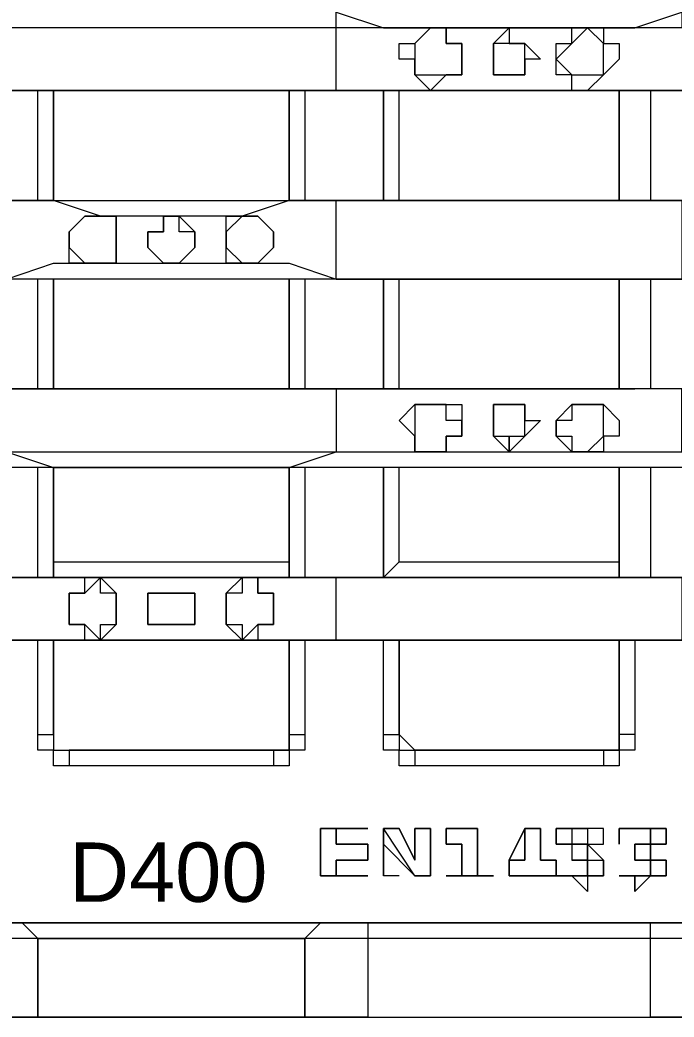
# Model space of a CAD drawing. Header units: millimetres. Extents: x 4241 to 6572, y 870 to 1291.
# Drawn here: x 4923.89 to 4925.653, y 910.706 to 913.395 of the extents above; entities that cross this region are included whole.
import ezdxf

# ---------------------------------------------------------------- set-up
doc = ezdxf.new("R2010")
doc.units = ezdxf.units.MM
doc.layers.add('PDF _Aquastok Объекты', color=7, linetype='Continuous')
doc.layers.add('PDF _Текст', color=7, linetype='Continuous')
doc.styles.add('PDF Arial', font='arial.ttf')

msp = doc.modelspace()

# ---------------------------------------------------------------- linework, layer by layer
at = {"layer": 'PDF _Aquastok Объекты', "lineweight": 20}
for points in [[(4925.6741, 913.4158), (4925.6741, 913.3735), (4925.5471, 913.3735), (4925.4201, 913.3735), (4925.2931, 913.3735), (4925.1237, 913.3735), (4924.9967, 913.3735), (4924.8697, 913.3735), (4924.7427, 913.3735), (4924.7427, 913.4158), (4924.8697, 913.3735), (4924.9967, 913.3735), (4925.1237, 913.3735), (4925.2931, 913.3735), (4925.4201, 913.3735), (4925.5471, 913.3735)], [(4923.8537, 913.3735), (4923.8537, 913.2042), (4923.9807, 913.2042), (4924.1077, 913.2042), (4924.2347, 913.2042), (4924.3617, 913.2042), (4924.4887, 913.2042), (4924.6157, 913.2042), (4924.7427, 913.2042), (4924.7427, 913.3735), (4924.6157, 913.3735), (4924.4887, 913.3735), (4924.3617, 913.3735), (4924.2347, 913.3735), (4924.1077, 913.3735), (4923.9807, 913.3735)], [(4925.0814, 913.2888), (4925.0814, 913.2465), (4925.0391, 913.2465), (4924.9967, 913.2042), (4924.9544, 913.2465), (4924.9544, 913.2888), (4924.912, 913.2888), (4924.912, 913.3312), (4924.9544, 913.3312), (4924.9967, 913.3735), (4925.0391, 913.3735), (4925.0391, 913.3312), (4925.0814, 913.3312)], [(4925.0814, 913.2888), (4925.0814, 913.3312), (4925.0391, 913.3312), (4925.0391, 913.3735), (4924.9967, 913.3735), (4924.9544, 913.3312), (4924.9544, 913.2888), (4924.9544, 913.2465), (4924.9967, 913.2465), (4925.0391, 913.2465), (4925.0814, 913.2465)], [(4925.1661, 913.2888), (4925.1661, 913.3312), (4925.2084, 913.3735), (4925.2084, 913.3312), (4925.2507, 913.3312), (4925.2931, 913.2888), (4925.2507, 913.2888), (4925.2507, 913.2465), (4925.2084, 913.2465), (4925.1661, 913.2465)], [(4925.3354, 913.2888), (4925.3777, 913.2465), (4925.4201, 913.2465), (4925.4624, 913.2465), (4925.4624, 913.2888), (4925.4624, 913.3312), (4925.4201, 913.3735), (4925.3777, 913.3312)], [(4925.3354, 913.2888), (4925.3354, 913.3312), (4925.3777, 913.3312), (4925.3777, 913.3735), (4925.4201, 913.3735), (4925.4624, 913.3735), (4925.4624, 913.3312), (4925.5047, 913.3312), (4925.5047, 913.2888), (4925.4624, 913.2465), (4925.4201, 913.2042), (4925.3777, 913.2042), (4925.3777, 913.2465), (4925.3354, 913.2465)], [(4925.1661, 913.2888), (4925.1661, 913.2465), (4925.2084, 913.2465), (4925.2507, 913.2465), (4925.2507, 913.2888), (4925.2507, 913.3312), (4925.2084, 913.3312), (4925.1661, 913.3312)], [(4923.9807, 913.2042), (4923.9807, 912.9078)], [(4924.6157, 912.9078), (4924.6157, 913.2042)], [(4924.7427, 913.2042), (4924.8697, 913.2042), (4924.9967, 913.2042), (4925.1237, 913.2042), (4925.2931, 913.2042), (4925.4201, 913.2042), (4925.5471, 913.2042), (4925.6741, 913.2042), (4925.5471, 913.2042), (4925.4201, 913.2042), (4925.2931, 913.2042), (4925.1237, 913.2042), (4924.9967, 913.2042), (4924.8697, 913.2042)], [(4924.8697, 912.9078), (4924.8697, 913.2042)], [(4924.7427, 912.9078), (4924.6157, 912.9078), (4924.4887, 912.8655), (4924.3617, 912.8655), (4924.2347, 912.8655), (4924.1077, 912.8655), (4923.9807, 912.9078), (4923.8537, 912.9078), (4923.9807, 912.9078), (4924.1077, 912.9078), (4924.2347, 912.9078), (4924.3617, 912.9078), (4924.4887, 912.9078), (4924.6157, 912.9078)], [(4924.7427, 912.6962), (4924.7427, 912.9078), (4924.8697, 912.9078), (4924.9967, 912.9078), (4925.1237, 912.9078), (4925.2931, 912.9078), (4925.4201, 912.9078), (4925.5471, 912.9078), (4925.6741, 912.9078), (4925.6741, 912.6962), (4925.5471, 912.6962), (4925.4201, 912.6962), (4925.2931, 912.6962), (4925.1237, 912.6962), (4924.9967, 912.6962), (4924.8697, 912.6962)], [(4924.15, 912.8232), (4924.15, 912.8655), (4924.1077, 912.8655), (4924.0653, 912.8655), (4924.023, 912.8232), (4924.023, 912.7808), (4924.0653, 912.7385), (4924.1077, 912.7385), (4924.15, 912.7385), (4924.15, 912.7808)], [(4924.15, 912.8232), (4924.15, 912.7808), (4924.15, 912.7385), (4924.1077, 912.7385), (4924.0653, 912.7385), (4924.023, 912.7385), (4924.023, 912.7808), (4924.023, 912.8232), (4924.0653, 912.8655), (4924.1077, 912.8655), (4924.15, 912.8655)], [(4924.2347, 912.8232), (4924.2347, 912.7808), (4924.277, 912.7385), (4924.3194, 912.7385), (4924.3617, 912.7808), (4924.3617, 912.8232), (4924.3194, 912.8232), (4924.3194, 912.8655), (4924.277, 912.8655), (4924.277, 912.8232)], [(4924.2347, 912.8232), (4924.277, 912.8232), (4924.277, 912.8655), (4924.3194, 912.8655), (4924.3617, 912.8232), (4924.3617, 912.7808), (4924.3194, 912.7385), (4924.277, 912.7385), (4924.2347, 912.7808)], [(4924.4464, 912.8232), (4924.4464, 912.7808), (4924.4887, 912.7385), (4924.531, 912.7385), (4924.5734, 912.7808), (4924.5734, 912.8232), (4924.531, 912.8655), (4924.4887, 912.8655)], [(4924.4464, 912.8232), (4924.4464, 912.8655), (4924.4887, 912.8655), (4924.531, 912.8655), (4924.5734, 912.8232), (4924.5734, 912.7808), (4924.531, 912.7385), (4924.4887, 912.7385), (4924.4464, 912.7385), (4924.4464, 912.7808)], [(4924.7427, 912.6962), (4924.6157, 912.6962), (4924.4887, 912.6962), (4924.3617, 912.6962), (4924.2347, 912.6962), (4924.1077, 912.6962), (4923.9807, 912.6962), (4923.8537, 912.6962), (4923.9807, 912.7385), (4924.1077, 912.7385), (4924.2347, 912.7385), (4924.3617, 912.7385), (4924.4887, 912.7385), (4924.6157, 912.7385)], [(4923.9807, 912.6962), (4923.9807, 912.3998)], [(4924.6157, 912.3998), (4924.6157, 912.6962)], [(4924.8697, 912.3998), (4924.8697, 912.6962)], [(4925.6741, 912.3998), (4925.5471, 912.3998), (4925.4201, 912.3998), (4925.2931, 912.3998), (4925.1237, 912.3998), (4924.9967, 912.3998), (4924.8697, 912.3998), (4924.7427, 912.3998), (4924.7427, 912.2305), (4924.8697, 912.2305), (4924.9967, 912.2305), (4925.1237, 912.2305), (4925.2931, 912.2305), (4925.4201, 912.2305), (4925.5471, 912.2305), (4925.6741, 912.2305)], [(4925.0814, 912.3151), (4925.0814, 912.2728), (4925.0391, 912.2728), (4925.0391, 912.2305), (4924.9967, 912.2305), (4924.9544, 912.2305), (4924.9544, 912.2728), (4924.912, 912.3151), (4924.9544, 912.3575), (4924.9967, 912.3575), (4925.0391, 912.3575), (4925.0814, 912.3575)], [(4925.0814, 912.3151), (4925.0391, 912.3151), (4925.0391, 912.3575), (4924.9967, 912.3575), (4924.9544, 912.3575), (4924.9544, 912.3151), (4924.9544, 912.2728), (4924.9544, 912.2305), (4924.9967, 912.2305), (4925.0391, 912.2305), (4925.0391, 912.2728), (4925.0814, 912.2728)], [(4925.1661, 912.3151), (4925.1661, 912.2728), (4925.2084, 912.2728), (4925.2084, 912.2305), (4925.2084, 912.2728), (4925.2507, 912.2728), (4925.2507, 912.3151), (4925.2507, 912.3575), (4925.2084, 912.3575), (4925.1661, 912.3575)], [(4925.1661, 912.3151), (4925.1661, 912.3575), (4925.2084, 912.3575), (4925.2507, 912.3575), (4925.2507, 912.3151), (4925.2931, 912.3151), (4925.2507, 912.2728), (4925.2084, 912.2305), (4925.1661, 912.2728)], [(4925.3354, 912.3151), (4925.3354, 912.2728), (4925.3777, 912.2728), (4925.3777, 912.2305), (4925.4201, 912.2305), (4925.4624, 912.2728), (4925.4624, 912.3151), (4925.4624, 912.3575), (4925.4201, 912.3575), (4925.3777, 912.3575), (4925.3777, 912.3151)], [(4925.3354, 912.3151), (4925.3777, 912.3575), (4925.4201, 912.3575), (4925.4624, 912.3575), (4925.5047, 912.3151), (4925.5047, 912.2728), (4925.4624, 912.2728), (4925.4624, 912.2305), (4925.4201, 912.2305), (4925.3777, 912.2305), (4925.3354, 912.2728)], [(4924.8697, 911.8918), (4924.8697, 912.1881)], [(4924.7427, 911.8918), (4924.6157, 911.8918), (4924.4887, 911.8918), (4924.3617, 911.8918), (4924.2347, 911.8918), (4924.1077, 911.8918), (4923.9807, 911.8918), (4923.8537, 911.8918), (4923.9807, 911.8918), (4924.1077, 911.8918), (4924.2347, 911.8918), (4924.3617, 911.8918), (4924.4887, 911.8918), (4924.6157, 911.8918)], [(4924.15, 911.8071), (4924.15, 911.8495), (4924.1077, 911.8495), (4924.1077, 911.8918), (4924.0653, 911.8495), (4924.023, 911.8495), (4924.023, 911.8071), (4924.023, 911.7648), (4924.0653, 911.7648), (4924.1077, 911.7225), (4924.1077, 911.7648), (4924.15, 911.7648)], [(4924.15, 911.8071), (4924.15, 911.7648), (4924.1077, 911.7225), (4924.0653, 911.7225), (4924.0653, 911.7648), (4924.023, 911.7648), (4924.023, 911.8071), (4924.023, 911.8495), (4924.0653, 911.8495), (4924.0653, 911.8918), (4924.1077, 911.8918), (4924.15, 911.8495)], [(4924.4464, 911.8071), (4924.4464, 911.7648), (4924.4887, 911.7648), (4924.4887, 911.7225), (4924.531, 911.7648), (4924.5734, 911.7648), (4924.5734, 911.8071), (4924.5734, 911.8495), (4924.531, 911.8495), (4924.531, 911.8918), (4924.4887, 911.8918), (4924.4887, 911.8495), (4924.4464, 911.8495)], [(4924.4464, 911.8071), (4924.4464, 911.8495), (4924.4887, 911.8918), (4924.531, 911.8918), (4924.531, 911.8495), (4924.5734, 911.8495), (4924.5734, 911.8071), (4924.5734, 911.7648), (4924.531, 911.7648), (4924.531, 911.7225), (4924.4887, 911.7225), (4924.4464, 911.7648)], [(4924.7427, 911.7225), (4924.7427, 911.8918), (4924.8697, 911.8918), (4924.9967, 911.8918), (4925.1237, 911.8918), (4925.2931, 911.8918), (4925.4201, 911.8918), (4925.5471, 911.8918), (4925.6741, 911.8918), (4925.6741, 911.7225), (4925.5471, 911.7225), (4925.4201, 911.7225), (4925.2931, 911.7225), (4925.1237, 911.7225), (4924.9967, 911.7225), (4924.8697, 911.7225)], [(4924.2347, 911.8071), (4924.2347, 911.7648), (4924.277, 911.7648), (4924.3194, 911.7648), (4924.3617, 911.7648), (4924.3617, 911.8071), (4924.3617, 911.8495), (4924.3194, 911.8495), (4924.277, 911.8495), (4924.2347, 911.8495)], [(4924.2347, 911.8071), (4924.2347, 911.8495), (4924.277, 911.8495), (4924.3194, 911.8495), (4924.3617, 911.8495), (4924.3617, 911.8071), (4924.3617, 911.7648), (4924.3194, 911.7648), (4924.277, 911.7648), (4924.2347, 911.7648)], [(4924.7427, 911.7225), (4924.6157, 911.7225), (4924.4887, 911.7225), (4924.3617, 911.7225), (4924.2347, 911.7225), (4924.1077, 911.7225), (4923.9807, 911.7225), (4923.8537, 911.7225), (4923.9807, 911.7225), (4924.1077, 911.7225), (4924.2347, 911.7225), (4924.3617, 911.7225), (4924.4887, 911.7225), (4924.6157, 911.7225)], [(4925.5047, 911.4684), (4925.5047, 911.4261), (4925.4624, 911.4261), (4925.5047, 911.4261)], [(4924.8274, 911.2144), (4924.7004, 911.2144), (4924.7004, 911.0874), (4924.7004, 911.2144)], [(4924.8697, 911.0874), (4924.8697, 911.1721), (4924.8697, 911.2144)], [(4925.2084, 911.1298), (4925.2507, 911.2144), (4925.2507, 911.1298), (4925.2507, 911.2144)], [(4925.5047, 911.2144), (4925.5471, 911.2144), (4925.5047, 911.2144), (4925.5047, 911.1721)], [(4925.6317, 911.2144), (4925.6317, 911.1721), (4925.5894, 911.1721), (4925.5471, 911.1721), (4925.5471, 911.1298), (4925.5894, 911.1298), (4925.6317, 911.1298), (4925.5894, 911.1298), (4925.5894, 911.1721), (4925.6317, 911.1721), (4925.6317, 911.2144), (4925.5894, 911.2144), (4925.5471, 911.2144), (4925.5047, 911.2144), (4925.5471, 911.2144), (4925.5894, 911.2144)], [(4924.7427, 911.0874), (4924.8274, 911.0874)], [(4925.2931, 911.0874), (4925.2507, 911.0874), (4925.2084, 911.0874), (4925.2507, 911.0874), (4925.2931, 911.0874), (4925.2507, 911.0874)], [(4925.5047, 911.0874), (4925.5471, 911.0874), (4925.5471, 911.0451), (4925.5471, 911.0874)], [(4923.9383, 910.9181), (4923.896, 910.9181), (4923.8537, 910.9181), (4923.8113, 910.9181), (4923.769, 910.9181), (4923.769, 910.9604), (4923.8113, 910.9604), (4923.8537, 910.9604), (4923.896, 910.9604)], [(4924.8274, 910.9181), (4924.785, 910.9181), (4924.7427, 910.9181), (4924.7004, 910.9181), (4924.658, 910.9181), (4924.7004, 910.9604), (4924.7427, 910.9604), (4924.785, 910.9604), (4924.8274, 910.9604)], [(4925.7587, 910.9181), (4925.7164, 910.9181), (4925.6741, 910.9181), (4925.6317, 910.9181), (4925.5894, 910.9181), (4925.5894, 910.9604), (4925.6317, 910.9604), (4925.6741, 910.9604), (4925.7164, 910.9604)], [(4923.9383, 910.9181), (4923.9383, 910.7064)], [(4925.5894, 910.7064), (4925.5894, 910.9181), (4924.8274, 910.9181), (4924.8274, 910.7064)], [(4924.8274, 910.9181), (4924.8274, 910.7064), (4925.5894, 910.7064), (4925.5894, 910.9181)], [(4923.9383, 910.7064), (4923.896, 910.7064), (4923.8537, 910.7064), (4923.8113, 910.7064), (4923.769, 910.7064), (4923.8113, 910.7064), (4923.8537, 910.7064), (4923.896, 910.7064)], [(4924.8274, 910.7064), (4924.785, 910.7064), (4924.7427, 910.7064), (4924.7004, 910.7064), (4924.658, 910.7064), (4924.7004, 910.7064), (4924.7427, 910.7064), (4924.785, 910.7064)], [(4925.7587, 910.7064), (4925.7164, 910.7064), (4925.6741, 910.7064), (4925.6317, 910.7064), (4925.5894, 910.7064), (4925.6317, 910.7064), (4925.6741, 910.7064), (4925.7164, 910.7064)]]:
    msp.add_lwpolyline(points, close=True, dxfattribs=at)
for points in [[(4925.7587, 912.9078), (4925.5894, 912.9078), (4925.5471, 912.9078), (4925.5047, 912.9078), (4925.5047, 913.2042), (4924.912, 913.2042), (4924.8697, 913.2042), (4924.658, 913.2042), (4924.6157, 913.2042), (4923.9807, 913.2042), (4923.9383, 913.2042), (4923.769, 913.2042), (4923.7267, 913.2042), (4923.6843, 913.2042), (4923.0916, 913.2042), (4923.0493, 913.2042), (4922.8376, 913.2042), (4922.7953, 913.2042), (4922.1603, 913.2042), (4922.1179, 913.2042), (4921.9486, 913.2042)], [(4923.8537, 913.2042), (4923.9807, 913.2042), (4924.1077, 913.2042), (4924.2347, 913.2042), (4924.3617, 913.2042), (4924.4887, 913.2042), (4924.6157, 913.2042), (4924.7427, 913.2042)], [(4923.9383, 912.9078), (4923.9383, 913.2042)], [(4924.658, 913.2042), (4924.658, 912.9078)], [(4924.912, 912.9078), (4924.912, 913.2042)], [(4925.5471, 913.2042), (4925.5047, 913.2042), (4925.5471, 913.2042), (4925.5894, 913.2042), (4925.7587, 913.2042), (4925.8011, 913.2042), (4926.4361, 913.2042), (4926.4784, 913.2042), (4926.6901, 913.2042), (4926.6901, 912.9078), (4927.3251, 912.9078), (4927.3675, 912.9078), (4927.3251, 912.9078), (4927.3251, 913.2042), (4926.6901, 913.2042), (4926.7324, 913.2042)], [(4925.5047, 913.2042), (4925.5047, 912.9078)], [(4925.5894, 913.2042), (4925.5894, 912.9078)], [(4921.9486, 912.9078), (4922.1179, 912.9078), (4922.1603, 912.9078), (4922.7953, 912.9078), (4922.8376, 912.9078), (4923.0493, 912.9078), (4923.0916, 912.9078), (4923.6843, 912.9078), (4923.7267, 912.9078), (4923.769, 912.9078), (4923.9383, 912.9078), (4923.9807, 912.9078), (4924.6157, 912.9078), (4924.658, 912.9078), (4924.8697, 912.9078), (4924.912, 912.9078), (4925.5047, 912.9078), (4925.5471, 912.9078)], [(4925.6741, 912.9078), (4925.5471, 912.9078), (4925.4201, 912.9078), (4925.2931, 912.9078), (4925.1237, 912.9078), (4924.9967, 912.9078), (4924.8697, 912.9078), (4924.7427, 912.9078)], [(4925.7587, 912.6962), (4925.5894, 912.6962), (4925.5471, 912.6962), (4925.5047, 912.6962), (4924.912, 912.6962), (4924.8697, 912.6962), (4924.658, 912.6962), (4924.6157, 912.6962), (4923.9807, 912.6962), (4923.9383, 912.6962), (4923.769, 912.6962), (4923.7267, 912.6962), (4923.6843, 912.6962), (4923.0916, 912.6962), (4923.0493, 912.6962), (4922.8376, 912.6962), (4922.7953, 912.6962), (4922.1603, 912.6962), (4922.1179, 912.6962), (4921.9486, 912.6962)], [(4923.9383, 912.3998), (4923.9383, 912.6962)], [(4924.658, 912.6962), (4924.658, 912.3998)], [(4924.7427, 912.6962), (4924.8697, 912.6962), (4924.9967, 912.6962), (4925.1237, 912.6962), (4925.2931, 912.6962), (4925.4201, 912.6962), (4925.5471, 912.6962), (4925.6741, 912.6962)], [(4924.912, 912.3998), (4924.912, 912.6962)], [(4926.7324, 912.3998), (4926.6901, 912.3998), (4926.4784, 912.3998), (4926.4361, 912.3998), (4925.8011, 912.3998), (4925.7587, 912.3998), (4925.5894, 912.3998), (4925.5471, 912.3998), (4925.5047, 912.3998), (4925.5047, 912.6962), (4925.5047, 912.3998)], [(4925.5894, 912.6962), (4925.5894, 912.3998)], [(4921.9486, 912.3998), (4922.1179, 912.3998), (4922.1603, 912.3998), (4922.7953, 912.3998), (4922.8376, 912.3998), (4923.0493, 912.3998), (4923.0916, 912.3998), (4923.6843, 912.3998), (4923.7267, 912.3998), (4923.769, 912.3998), (4923.9383, 912.3998), (4923.9807, 912.3998), (4924.6157, 912.3998), (4924.658, 912.3998), (4924.8697, 912.3998), (4924.912, 912.3998), (4925.5047, 912.3998), (4925.5471, 912.3998)], [(4923.8537, 912.3998), (4923.9807, 912.3998), (4924.1077, 912.3998), (4924.2347, 912.3998), (4924.3617, 912.3998), (4924.4887, 912.3998), (4924.6157, 912.3998), (4924.7427, 912.3998), (4924.6157, 912.3998), (4924.4887, 912.3998), (4924.3617, 912.3998), (4924.2347, 912.3998), (4924.1077, 912.3998), (4923.9807, 912.3998), (4923.8537, 912.3998)], [(4926.5631, 912.3998), (4926.4361, 912.3998), (4926.3091, 912.3998), (4926.1821, 912.3998), (4926.0551, 912.3998), (4925.9281, 912.3998), (4925.8011, 912.3998), (4925.6741, 912.3998), (4925.5471, 912.3998), (4925.4201, 912.3998), (4925.2931, 912.3998), (4925.1237, 912.3998), (4924.9967, 912.3998), (4924.8697, 912.3998), (4924.7427, 912.3998)], [(4923.8537, 912.2305), (4923.9807, 912.1881), (4924.1077, 912.1881), (4924.2347, 912.1881), (4924.3617, 912.1881), (4924.4887, 912.1881), (4924.6157, 912.1881), (4924.7427, 912.2305), (4924.8697, 912.2305), (4924.9967, 912.2305), (4925.1237, 912.2305), (4925.2931, 912.2305), (4925.4201, 912.2305), (4925.5471, 912.2305), (4925.6741, 912.2305)], [(4923.8537, 912.2305), (4923.9807, 912.2305), (4924.1077, 912.2305), (4924.2347, 912.2305), (4924.3617, 912.2305), (4924.4887, 912.2305), (4924.6157, 912.2305), (4924.7427, 912.2305)], [(4925.7587, 912.1881), (4925.5894, 912.1881), (4925.5471, 912.1881), (4925.5047, 912.1881), (4924.912, 912.1881), (4924.8697, 912.1881), (4924.658, 912.1881), (4924.6157, 912.1881), (4923.9807, 912.1881), (4923.9383, 912.1881), (4923.769, 912.1881), (4923.7267, 912.1881), (4923.6843, 912.1881), (4923.0916, 912.1881), (4923.0493, 912.1881), (4922.8376, 912.1881), (4922.7953, 912.1881), (4922.1603, 912.1881), (4922.1179, 912.1881), (4921.9486, 912.1881)], [(4923.9383, 911.8918), (4923.9383, 912.1881)], [(4923.9807, 911.9341), (4923.9807, 912.1881), (4923.9807, 911.8918)], [(4924.6157, 911.8918), (4924.6157, 912.1881), (4924.6157, 911.9341)], [(4924.658, 912.1881), (4924.658, 911.8918)], [(4924.912, 911.9341), (4924.912, 912.1881)], [(4925.5047, 911.8918), (4925.5047, 912.1881), (4925.5047, 911.9341)], [(4925.5894, 912.1881), (4925.5894, 911.8918)], [(4923.769, 911.8918), (4923.9383, 911.8918), (4923.9807, 911.8918), (4923.9807, 911.9341), (4924.6157, 911.9341), (4924.6157, 911.8918), (4924.658, 911.8918), (4924.8697, 911.8918), (4924.912, 911.9341), (4925.5047, 911.9341), (4925.5047, 911.8918), (4925.5471, 911.8918), (4925.5894, 911.8918), (4925.7587, 911.8918)], [(4925.6741, 911.8918), (4925.5471, 911.8918), (4925.4201, 911.8918), (4925.2931, 911.8918), (4925.1237, 911.8918), (4924.9967, 911.8918), (4924.8697, 911.8918), (4924.7427, 911.8918)], [(4918.9005, 910.7064), (4928.8068, 910.7064), (4928.8068, 911.4261), (4928.5528, 911.4261), (4928.5105, 911.4684), (4928.5105, 911.7225)], [(4925.5471, 911.4684), (4925.5047, 911.4684), (4925.5047, 911.7225), (4924.912, 911.7225), (4924.8697, 911.7225), (4924.658, 911.7225), (4924.6157, 911.7225), (4923.9807, 911.7225), (4923.9383, 911.7225), (4923.769, 911.7225)], [(4924.658, 911.7225), (4924.658, 911.4684), (4924.658, 911.4261), (4924.6157, 911.4261), (4924.6157, 911.3838), (4924.5734, 911.3838), (4924.023, 911.3838), (4923.9807, 911.3838), (4923.9807, 911.4261), (4923.9383, 911.4261), (4923.9383, 911.4684), (4923.9383, 911.7225)], [(4923.9807, 911.4684), (4923.9807, 911.7225), (4923.9807, 911.4684), (4923.9807, 911.4261), (4924.023, 911.4261), (4924.5734, 911.4261), (4924.5734, 911.3838)], [(4924.6157, 911.4684), (4924.6157, 911.4261), (4924.5734, 911.4261), (4924.6157, 911.4261), (4924.6157, 911.4684), (4924.6157, 911.7225), (4924.6157, 911.4684), (4924.658, 911.4684)], [(4924.7427, 911.7225), (4924.8697, 911.7225), (4924.9967, 911.7225), (4925.1237, 911.7225), (4925.2931, 911.7225), (4925.4201, 911.7225), (4925.5471, 911.7225), (4925.6741, 911.7225)], [(4925.5471, 911.7225), (4925.5471, 911.4684), (4925.5471, 911.4261), (4925.5047, 911.4261), (4925.5047, 911.3838), (4925.4624, 911.3838), (4924.9544, 911.3838), (4924.912, 911.3838), (4924.912, 911.4261), (4924.8697, 911.4261), (4924.8697, 911.4684), (4924.8697, 911.7225)], [(4924.912, 911.4684), (4924.912, 911.7225), (4924.912, 911.4684), (4924.9544, 911.4261), (4925.4624, 911.4261), (4925.4624, 911.3838)], [(4927.0288, 911.7225), (4926.8171, 911.7225), (4926.4784, 911.7225), (4926.4361, 911.7225), (4925.5471, 911.7225), (4925.5047, 911.7225), (4925.5047, 911.4684)], [(4918.8582, 910.7064), (4918.8582, 911.4261), (4918.8582, 911.3838), (4918.8582, 910.9181), (4918.8582, 910.9604), (4918.9005, 910.9604), (4928.8068, 910.9604), (4918.9005, 910.9604), (4918.9005, 911.3838), (4919.1122, 911.3838), (4919.1545, 911.3838), (4919.1545, 911.4261), (4919.1968, 911.4261), (4919.1968, 911.4684)], [(4923.9383, 911.4684), (4923.9807, 911.4684), (4923.9807, 911.4261), (4924.023, 911.4261), (4924.023, 911.3838)], [(4923.9807, 911.4684), (4923.9807, 911.4684)], [(4924.6157, 911.4684), (4924.6157, 911.4684)], [(4924.8697, 911.4684), (4924.912, 911.4684), (4924.912, 911.4261), (4924.9544, 911.4261), (4924.9544, 911.3838)], [(4924.912, 911.4684), (4924.912, 911.4684)], [(4925.5047, 911.4684), (4925.5047, 911.4684)], [(4924.023, 911.4261), (4924.023, 911.4261)], [(4924.5734, 911.4261), (4924.023, 911.4261)], [(4924.5734, 911.4261), (4924.5734, 911.4261)], [(4925.4624, 911.4261), (4924.9544, 911.4261), (4924.9967, 911.4261)], [(4925.4624, 911.4261), (4925.4624, 911.4261)], [(4924.7427, 911.2144), (4924.8274, 911.2144), (4924.7427, 911.2144)], [(4924.7427, 911.1721), (4924.7427, 911.2144), (4924.7427, 911.1721)], [(4924.8274, 911.2144), (4924.8274, 911.2144)], [(4924.8697, 911.2144), (4924.8697, 911.0874), (4924.8697, 911.2144)], [(4924.912, 911.2144), (4924.8697, 911.2144), (4924.912, 911.2144)], [(4924.8697, 911.1721), (4924.9544, 911.0874), (4924.8697, 911.2144)], [(4924.9544, 911.1298), (4924.912, 911.2144), (4924.9544, 911.1298)], [(4924.9544, 911.2144), (4924.9544, 911.1298), (4924.9544, 911.2144)], [(4924.9967, 911.2144), (4924.9544, 911.2144), (4924.9967, 911.2144)], [(4924.9967, 911.0874), (4924.9967, 911.2144), (4924.9967, 911.0874)], [(4925.0814, 911.2144), (4925.0391, 911.2144), (4925.0814, 911.2144)], [(4925.0391, 911.0874), (4925.1661, 911.0874), (4925.1237, 911.0874), (4925.1237, 911.2144), (4925.0814, 911.2144), (4925.1237, 911.2144), (4925.1237, 911.0874), (4925.1661, 911.0874), (4925.0391, 911.0874), (4925.0814, 911.0874), (4925.0814, 911.1721), (4925.0391, 911.1721), (4925.0391, 911.2144), (4925.0391, 911.1721), (4925.0814, 911.1721), (4925.0814, 911.0874), (4925.0391, 911.0874), (4925.0814, 911.0874)], [(4925.0814, 911.2144), (4925.0814, 911.2144)], [(4925.3354, 911.2144), (4925.3777, 911.2144), (4925.4201, 911.2144), (4925.4201, 911.1721), (4925.4624, 911.1721), (4925.4624, 911.2144), (4925.4201, 911.2144), (4925.4201, 911.1721), (4925.3777, 911.1721), (4925.3777, 911.1298), (4925.4201, 911.1298), (4925.4201, 911.0874), (4925.4201, 911.0451), (4925.3777, 911.0874), (4925.3354, 911.0874), (4925.3354, 911.1298), (4925.2931, 911.1298), (4925.2931, 911.2144), (4925.2507, 911.2144), (4925.2084, 911.1298), (4925.2507, 911.2144), (4925.2931, 911.2144), (4925.2931, 911.1298), (4925.3354, 911.1298), (4925.3354, 911.0874), (4925.3777, 911.0874), (4925.3354, 911.0874), (4925.3777, 911.0874), (4925.3354, 911.0874), (4925.3777, 911.0874), (4925.4201, 911.0874), (4925.4624, 911.0874), (4925.4624, 911.1298), (4925.4624, 911.0874), (4925.4201, 911.0874), (4925.4201, 911.0451)], [(4925.4201, 911.1721), (4925.3777, 911.1721), (4925.4201, 911.1721), (4925.4624, 911.1721), (4925.4624, 911.2144), (4925.4201, 911.2144), (4925.3777, 911.2144), (4925.3354, 911.2144), (4925.3777, 911.2144), (4925.3777, 911.1721), (4925.3354, 911.1721), (4925.3354, 911.2144), (4925.3777, 911.2144)], [(4925.3354, 911.2144), (4925.3354, 911.1721), (4925.3354, 911.2144)], [(4925.3777, 911.2144), (4925.4201, 911.2144), (4925.3777, 911.2144)], [(4925.4624, 911.2144), (4925.4624, 911.2144)], [(4925.5047, 911.2144), (4925.5047, 911.1721), (4925.5047, 911.2144)], [(4925.5471, 911.2144), (4925.5894, 911.2144), (4925.5471, 911.2144)], [(4925.5471, 911.0874), (4925.5894, 911.0874), (4925.6317, 911.0874), (4925.6317, 911.1298), (4925.6317, 911.0874), (4925.5894, 911.0874), (4925.5894, 911.1298), (4925.5471, 911.1298), (4925.5471, 911.1721), (4925.5894, 911.1721), (4925.5894, 911.2144), (4925.5894, 911.1721)], [(4924.8274, 911.1721), (4924.7427, 911.1721), (4924.8274, 911.1721)], [(4924.8274, 911.1298), (4924.8274, 911.1721), (4924.8274, 911.1298)], [(4925.3354, 911.1721), (4925.3777, 911.1721), (4925.3777, 911.1298), (4925.4201, 911.1298), (4925.3777, 911.1298)], [(4925.3777, 911.1721), (4925.3777, 911.1721)], [(4925.4201, 911.1298), (4925.4201, 911.1721), (4925.4201, 911.1298)], [(4925.4201, 911.0874), (4925.4201, 911.1298), (4925.4624, 911.1298), (4925.4201, 911.1721), (4925.4624, 911.1721)], [(4925.4201, 911.1721), (4925.4201, 911.1721)], [(4925.5047, 911.1721), (4925.5047, 911.1721)], [(4925.5471, 911.1721), (4925.5471, 911.1721)], [(4925.5894, 911.1298), (4925.5894, 911.1721), (4925.5894, 911.1298)], [(4925.5894, 911.1721), (4925.5894, 911.1721)], [(4925.5894, 911.1721), (4925.5894, 911.1721)], [(4924.7427, 911.1298), (4924.8274, 911.1298), (4924.7427, 911.1298)], [(4924.7427, 911.0874), (4924.7427, 911.1298), (4924.7427, 911.0874)], [(4925.2507, 911.1298), (4925.2084, 911.1298), (4925.2507, 911.1298)], [(4925.2084, 911.1298), (4925.2084, 911.0874), (4925.2084, 911.1298)], [(4925.4201, 911.1298), (4925.4201, 911.1298)], [(4925.4624, 911.1298), (4925.4624, 911.1298)], [(4925.5894, 911.1298), (4925.5894, 911.0874), (4925.5471, 911.0451)], [(4925.5471, 911.1298), (4925.5471, 911.1298)], [(4925.5894, 911.1298), (4925.5894, 911.1298)], [(4925.6317, 911.1298), (4925.6317, 911.1298)], [(4924.7004, 911.0874), (4924.8274, 911.0874), (4924.7004, 911.0874)], [(4924.8274, 911.0874), (4924.8274, 911.0874)], [(4924.912, 911.0874), (4924.8697, 911.0874)], [(4924.9544, 911.0874), (4924.9967, 911.0874), (4924.9544, 911.0874), (4924.9967, 911.0874)], [(4925.1661, 911.0874), (4925.1661, 911.0874)], [(4925.2507, 911.0874), (4925.2507, 911.0874)], [(4925.2931, 911.0874), (4925.3354, 911.0874), (4925.2931, 911.0874)], [(4925.2931, 911.0874), (4925.2931, 911.0874)], [(4925.3354, 911.0874), (4925.3777, 911.0874)], [(4925.4201, 911.0874), (4925.3777, 911.0874), (4925.4201, 911.0874)], [(4925.5471, 911.0874), (4925.5047, 911.0874), (4925.5471, 911.0874)], [(4925.5047, 911.0874), (4925.5047, 911.0874)], [(4925.5047, 911.0874), (4925.5047, 911.0874)], [(4925.5047, 911.0874), (4925.5047, 911.0874)], [(4925.5047, 911.0874), (4925.5047, 911.0874)], [(4925.5894, 911.0874), (4925.5471, 911.0874), (4925.5894, 911.0874)], [(4923.9383, 910.9181), (4924.658, 910.9181), (4923.9383, 910.9181)], [(4923.9383, 910.9181), (4923.9383, 910.9181)], [(4924.658, 910.7064), (4924.658, 910.9181), (4924.658, 910.7064)], [(4924.658, 910.9181), (4924.658, 910.9181)], [(4924.8274, 910.9181), (4924.8274, 910.9181)], [(4925.5894, 910.9181), (4925.5894, 910.9181)], [(4923.9383, 910.7064), (4924.658, 910.7064), (4923.9383, 910.7064)], [(4923.9383, 910.7064), (4923.9383, 910.7064)], [(4924.658, 910.7064), (4924.658, 910.7064)], [(4924.8274, 910.7064), (4924.8274, 910.7064)], [(4924.8274, 910.7064), (4924.8274, 910.7064)], [(4925.5894, 910.7064), (4925.5894, 910.7064)]]:
    msp.add_lwpolyline(points, dxfattribs=at)

# ---------------------------------------------------------------- texts
at = {"layer": 'PDF _Текст', "insert": (4924.023, 911.0148), "char_height": 0.15998, "attachment_point": 7, "style": 'PDF Arial'}
msp.add_mtext('D400', dxfattribs=at)

doc.saveas('drawing.dxf')
